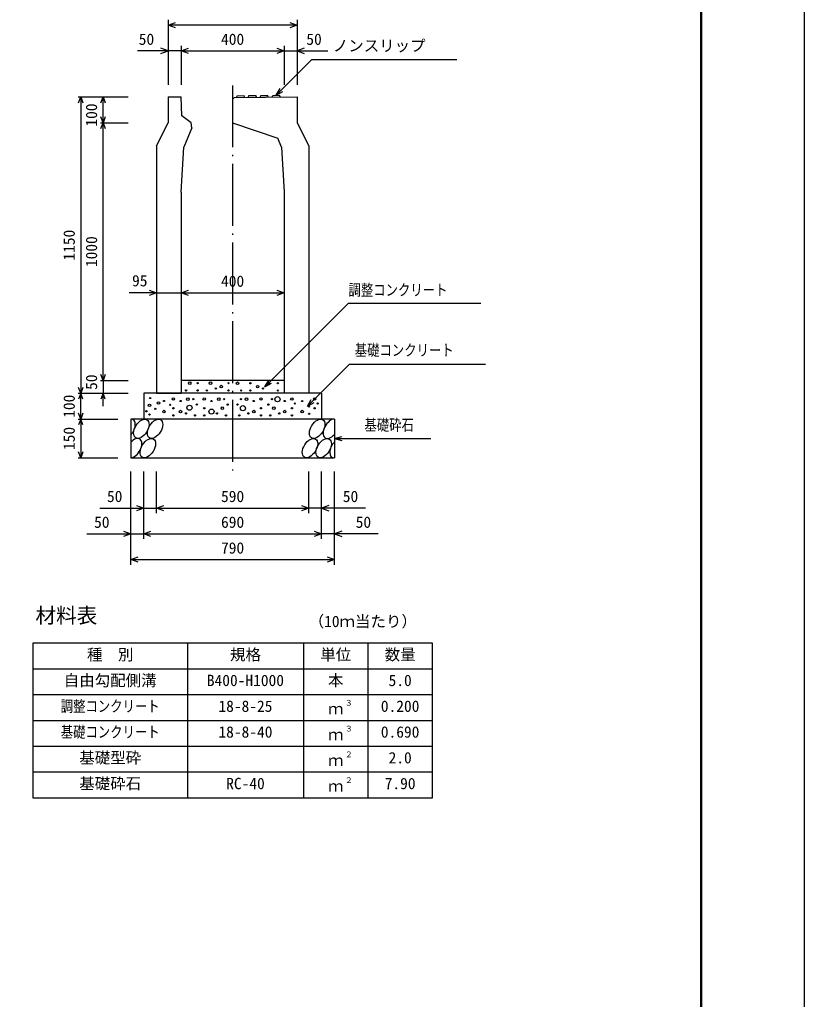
# Model space of a CAD drawing. Units: millimetres, scale not verified. Extents: x -16800 to 16800, y -5940 to 5940.
# Drawn here: x 13755 to 16800, y 78 to 3880 of the extents above; entities that cross this region are included whole.
import ezdxf
from ezdxf.enums import TextEntityAlignment as Align

# ---------------------------------------------------------------- set-up
doc = ezdxf.new("R2010")
doc.units = ezdxf.units.MM
doc.header["$LTSCALE"] = 20
doc.linetypes.add('LONG_DASHED_DOTTED', pattern=[15.25, 12, -1.5, 0.25, -1.5])
for name, color, linetype, lineweight in [('0-0_DIM', 7, 'Continuous', 25), ('0-1_Defpoints', 5, 'Continuous', 25), ('0-2_HATCH', 6, 'Continuous', 25), ('0-3_HYO', 3, 'Continuous', 25), ('0-4_HYO2', 4, 'Continuous', 25), ('0-5_OUTLINE', 3, 'Continuous', 25), ('0-6_TXT', 7, 'Continuous', 25), ('0-7_WAKU', 3, 'Continuous', 25)]:
    doc.layers.add(name, color=color, linetype=linetype, lineweight=lineweight)
doc.styles.add('ＭＳ ゴシック', font='')
doc.styles.get('ＭＳ ゴシック').set_extended_font_data('MS Gothic')

msp = doc.modelspace()

# ---------------------------------------------------------------- linework, layer by layer
at = {"layer": '0-0_DIM'}
for p, q in [((14331.78, 3878.57), (14331.78, 3626.83)), ((14831.78, 3878.57), (14831.78, 3626.83)), ((14831.78, 3858.57), (14331.78, 3858.57)), ((14381.78, 3778.57), (14381.78, 3626.83)), ((14781.78, 3778.57), (14781.78, 3626.83)), ((14331.78, 3758.57), (14212.12, 3758.57)), ((14381.78, 3758.57), (14331.78, 3758.57)), ((14381.78, 3758.57), (14781.78, 3758.57)), ((14781.78, 3758.57), (14831.78, 3758.57)), ((14831.78, 3758.57), (14951.45, 3758.57)), ((14750.73, 3586.05), (14887.95, 3723.27)), ((15451.84, 3723.27), (14887.95, 3723.27)), ((14750.73, 3586.05), (14765.73, 3612.03)), ((13982.58, 3579.86), (14175.91, 3579.86)), ((13992.58, 3579.86), (13992.58, 2429.86)), ((14079.25, 3479.36), (14079.25, 3579.86)), ((14750.73, 3586.05), (14776.71, 3601.05)), ((14069.25, 3479.36), (14175.91, 3479.36)), ((14079.25, 2479.86), (14079.25, 3479.36)), ((14286.78, 2819.86), (14180.6, 2819.86)), ((14286.78, 2819.86), (14381.78, 2819.86)), ((14381.78, 2819.86), (14781.78, 2819.86)), ((15035.44, 2543.52), (14871.78, 2379.86)), ((15035.44, 2543.52), (15562.51, 2543.52)), ((14069.25, 2479.86), (14175.91, 2479.86)), ((14079.25, 2479.86), (14079.25, 2429.86)), ((14706.78, 2454.86), (14721.78, 2480.84)), ((14706.78, 2454.86), (14732.76, 2469.86)), ((13982.58, 2429.86), (14175.91, 2429.86)), ((13992.58, 2329.86), (13992.58, 2429.86)), ((14079.25, 2379.86), (14079.25, 2429.86)), ((14871.78, 2379.86), (14886.78, 2405.84)), ((14871.78, 2379.86), (14897.76, 2394.86)), ((13982.58, 2329.86), (14136.78, 2329.86)), ((13992.58, 2329.86), (13992.58, 2179.86)), ((14976.78, 2254.86), (15005.76, 2262.63)), ((14976.78, 2254.86), (15350.68, 2254.86)), ((14976.78, 2254.86), (15005.76, 2247.1)), ((13982.58, 2179.86), (14136.78, 2179.86)), ((14186.78, 1764.85), (14186.78, 2127.19)), ((14236.78, 1864.85), (14236.78, 2127.19)), ((14286.78, 1964.85), (14286.78, 2127.19)), ((14876.78, 1964.85), (14876.78, 2127.19)), ((14926.78, 1864.85), (14926.78, 2127.19)), ((14976.78, 1764.85), (14976.78, 2127.19)), ((14066.78, 1984.85), (14286.78, 1984.85)), ((14286.78, 1984.85), (14876.78, 1984.85)), ((15096.78, 1984.85), (14876.78, 1984.85)), ((14016.78, 1884.85), (14236.78, 1884.85)), ((14236.78, 1884.85), (14926.78, 1884.85)), ((15146.78, 1884.85), (14926.78, 1884.85)), ((14186.78, 1784.85), (14976.78, 1784.85))]:
    msp.add_line(p, q, dxfattribs=at)
at = {"layer": '0-0_DIM', "linetype": 'LONG_DASHED_DOTTED'}
msp.add_line((14581.78, 3624.66), (14581.78, 2129.86), dxfattribs=at)
at = {"layer": '0-0_DIM'}
for points in [[(14360.01, 3848.31), (14331.82, 3858.57), (14360.01, 3868.83)], [(14803.63, 3868.83), (14831.82, 3858.57), (14803.63, 3848.31)], [(14303.59, 3748.31), (14331.78, 3758.57), (14303.59, 3768.83)], [(14409.97, 3748.31), (14381.78, 3758.57), (14409.97, 3768.83)], [(14753.67, 3768.83), (14781.86, 3758.57), (14753.67, 3748.31)], [(14859.9, 3768.83), (14831.71, 3758.57), (14859.9, 3748.31)], [(13984.37, 3557.31), (13992.58, 3579.86), (14000.79, 3557.31)], [(14071.04, 3557.31), (14079.25, 3579.86), (14087.46, 3557.31)], [(14087.46, 3501.92), (14079.25, 3479.36), (14071.04, 3501.92)], [(14071.04, 3456.81), (14079.25, 3479.36), (14087.46, 3456.81)], [(14258.59, 2830.12), (14286.78, 2819.86), (14258.59, 2809.6)], [(14409.97, 2809.6), (14381.78, 2819.86), (14409.97, 2830.12)], [(14753.59, 2830.12), (14781.78, 2819.86), (14753.59, 2809.6)], [(14706.78, 2454.86), (15031.25, 2779.33), (15544.8, 2779.33)], [(14087.46, 2502.42), (14079.25, 2479.86), (14071.04, 2502.42)], [(14000.79, 2452.42), (13992.58, 2429.86), (13984.37, 2452.42)], [(14000.79, 2407.31), (13992.58, 2429.86), (13984.37, 2407.31)], [(14087.46, 2407.31), (14079.25, 2429.86), (14071.04, 2407.31)], [(14000.79, 2352.42), (13992.58, 2329.86), (13984.37, 2352.42)], [(14000.79, 2307.31), (13992.58, 2329.86), (13984.37, 2307.31)], [(14000.79, 2202.42), (13992.58, 2179.86), (13984.37, 2202.42)], [(14208.59, 1995.11), (14236.78, 1984.85), (14208.59, 1974.59)], [(14314.97, 1974.59), (14286.78, 1984.85), (14314.97, 1995.11)], [(14848.59, 1995.11), (14876.78, 1984.85), (14848.59, 1974.59)], [(14954.97, 1995.11), (14926.78, 1984.85), (14954.97, 1974.59)], [(14158.59, 1895.11), (14186.78, 1884.85), (14158.59, 1874.59)], [(14264.97, 1874.59), (14236.78, 1884.85), (14264.97, 1895.11)], [(14898.59, 1895.11), (14926.78, 1884.85), (14898.59, 1874.59)], [(15004.97, 1895.11), (14976.78, 1884.85), (15004.97, 1874.59)], [(14214.97, 1774.59), (14186.78, 1784.85), (14214.97, 1795.11)], [(14948.59, 1795.11), (14976.78, 1784.85), (14948.59, 1774.59)]]:
    msp.add_lwpolyline(points, dxfattribs=at)
at = {"layer": '0-1_Defpoints'}
msp.add_lwpolyline([(0, -5940), (16800, -5940), (16800, 5940), (0, 5940)], close=True, dxfattribs=at)
at = {"layer": '0-2_HATCH'}
for p, q in [((14597.78, 3578.02), (14599.23, 3584.54)), ((14599.23, 3584.54), (14626.23, 3584.81)), ((14627.78, 3578.32), (14626.23, 3584.81)), ((14643.78, 3578.48), (14645.23, 3585)), ((14645.23, 3585), (14672.23, 3585.27)), ((14673.78, 3578.78), (14672.23, 3585.27)), ((14689.78, 3578.94), (14691.23, 3585.46)), ((14691.23, 3585.46), (14718.23, 3585.73)), ((14719.78, 3579.24), (14718.23, 3585.73)), ((14735.78, 3579.4), (14737.23, 3585.92)), ((14737.23, 3585.92), (14764.23, 3586.19)), ((14765.78, 3579.7), (14764.23, 3586.19))]:
    msp.add_line(p, q, dxfattribs=at)
for centre, radius in [((14415.3, 2469.17), 5), ((14445.75, 2469.17), 2.5), ((14495.66, 2469.17), 5), ((14565.75, 2469.17), 2.5), ((14600.92, 2468.89), 5), ((14650.82, 2468.89), 2.5), ((14720.92, 2468.89), 5), ((14757.14, 2468.89), 2.5), ((14401.28, 2441.16), 2.5), ((14445.75, 2441.16), 2.5), ((14481.64, 2441.16), 2.5), ((14516.69, 2449.04), 2.5), ((14537.71, 2456.04), 5), ((14565.75, 2441.16), 2.5), ((14614.94, 2440.88), 2.5), ((14650.82, 2440.88), 2.5), ((14678.86, 2455.76), 5), ((14699.89, 2448.76), 2.5), ((14757.14, 2440.88), 2.5), ((14261.86, 2411.69), 2.5), ((14293.9, 2392.42), 5), ((14315.47, 2400.04), 2.5), ((14351.75, 2407.92), 5), ((14379.79, 2400.04), 2.5), ((14407.82, 2407.04), 5), ((14428.86, 2407.04), 2.5), ((14471.75, 2407.92), 5), ((14499.79, 2400.04), 2.5), ((14527.82, 2407.04), 5), ((14548.86, 2407.04), 2.5), ((14614.71, 2407.04), 2.5), ((14635.74, 2407.04), 5), ((14663.78, 2400.04), 2.5), ((14691.82, 2407.92), 5), ((14734.71, 2407.04), 2.5), ((14755.74, 2407.04), 10), ((14783.78, 2400.04), 2.5), ((14811.82, 2407.92), 5), ((14851.72, 2400.04), 2.5), ((14899.9, 2407.92), 5), ((14247, 2360.38), 2.5), ((14259.41, 2383.17), 5), ((14281.48, 2369.62), 2.5), ((14315.47, 2358.89), 5), ((14339.33, 2385.12), 2.5), ((14351.75, 2372.02), 2.5), ((14379.79, 2358.89), 5), ((14414.36, 2374.03), 10), ((14442.87, 2386.03), 2.5), ((14471.75, 2372.02), 2.5), ((14499.79, 2358.89), 10), ((14541.84, 2372.02), 5), ((14562.87, 2386.03), 2.5), ((14600.69, 2386.03), 2.5), ((14621.72, 2372.02), 10), ((14663.78, 2358.89), 5), ((14691.82, 2372.02), 2.5), ((14720.69, 2386.03), 2.5), ((14741.72, 2372.02), 5), ((14783.78, 2358.89), 5), ((14811.82, 2372.02), 2.5), ((14823.16, 2390.35), 2.5), ((14851.72, 2358.89), 5), ((14878.58, 2378.82), 2.5), ((14899.9, 2372.02), 2.5), ((14911.24, 2390.35), 2.5), ((14259.41, 2347.28), 2.5), ((14351.75, 2344.01), 2.5), ((14400.82, 2351.89), 2.5), ((14435.86, 2344.01), 2.5), ((14471.75, 2344.01), 2.5), ((14520.82, 2351.89), 2.5), ((14555.86, 2344.01), 2.5), ((14607.7, 2344.01), 2.5), ((14642.75, 2351.89), 2.5), ((14691.82, 2344.01), 2.5), ((14727.7, 2344.01), 2.5), ((14762.75, 2351.89), 2.5), ((14811.82, 2344.01), 2.5), ((14878.58, 2350.81), 2.5)]:
    msp.add_circle(centre, radius, dxfattribs=at)
for centre, start_param, end_param in [((14174.42, 2292.34), 4.385593, 6.6745444), ((14962.92, 2292.34), 0.3357715, 4.4411806), ((14199.74, 2217.35), 3.5111464, 7.548991), ((14988.25, 2217.35), 1.2110787, 3.5658734)]:
    msp.add_ellipse(centre, major_axis=(21.81, 35.31), ratio=0.5792, start_param=start_param, end_param=end_param, dxfattribs=at)
for centre in [(14227.63, 2292.34), (14280.84, 2292.34), (14909.72, 2292.34), (14252.95, 2217.35), (14881.83, 2217.35), (14935.04, 2217.35)]:
    msp.add_ellipse(centre, major_axis=(21.81, 35.31), ratio=0.5792, dxfattribs=at)
at = {"layer": '0-3_HYO'}
for p, q in [((14406.78, 1460.9), (14406.78, 860.9)), ((14856.78, 1460.9), (14856.78, 860.9)), ((15106.78, 1460.9), (15106.78, 860.9)), ((13806.78, 1360.9), (15356.78, 1360.9))]:
    msp.add_line(p, q, dxfattribs=at)
msp.add_lwpolyline([(13806.78, 860.9), (15356.78, 860.9), (15356.78, 1460.9), (13806.78, 1460.9)], close=True, dxfattribs=at)
at = {"layer": '0-4_HYO2'}
for p, q in [((13806.78, 1260.9), (15356.78, 1260.9)), ((13806.78, 1160.9), (15356.78, 1160.9)), ((13806.78, 1060.9), (15356.78, 1060.9)), ((13806.78, 960.9), (15356.78, 960.9))]:
    msp.add_line(p, q, dxfattribs=at)
at = {"layer": '0-5_OUTLINE'}
for p, q in [((14331.78, 3580.36), (14331.78, 3479.86)), ((14331.78, 3580.36), (14381.8, 3579.86)), ((14384.8, 3506.99), (14381.8, 3579.86)), ((14581.78, 3574.66), (14586.28, 3574.66)), ((14586.28, 3574.66), (14587.78, 3577.92)), ((14587.78, 3577.92), (14831.78, 3580.36)), ((14831.78, 3580.36), (14831.78, 3479.86)), ((14420.8, 3479.86), (14384.8, 3506.99)), ((14286.78, 3389.86), (14331.78, 3479.86)), ((14423.8, 3459.9), (14392.28, 3384.86)), ((14423.8, 3459.9), (14420.8, 3479.86)), ((14581.78, 3479.86), (14756.57, 3419.86)), ((14831.78, 3479.86), (14876.78, 3389.86)), ((14286.78, 3389.86), (14286.78, 2429.86)), ((14381.78, 3209.86), (14392.28, 3384.86)), ((14771.28, 3384.86), (14756.57, 3419.86)), ((14771.28, 3384.86), (14781.78, 3209.86)), ((14876.78, 3389.86), (14876.78, 2429.86)), ((14381.78, 3209.86), (14381.78, 2429.86)), ((14781.78, 3209.86), (14781.78, 2429.86)), ((14781.78, 2479.86), (14381.78, 2479.86)), ((14286.78, 2429.86), (14381.78, 2429.86)), ((14876.78, 2429.86), (14781.78, 2429.86)), ((14926.78, 2429.86), (14926.78, 2329.86)), ((14976.78, 2329.86), (14976.78, 2179.86)), ((14186.78, 2179.86), (14976.78, 2179.86))]:
    msp.add_line(p, q, dxfattribs=at)
for points in [[(14926.78, 2429.86), (14236.78, 2429.86), (14236.78, 2329.86)], [(14976.78, 2329.86), (14186.78, 2329.86), (14186.78, 2179.86)]]:
    msp.add_lwpolyline(points, dxfattribs=at)
at = {"layer": '0-7_WAKU', "lineweight": 50}
msp.add_lwpolyline([(400, -5540), (16400, -5540), (16400, 5540), (400, 5540)], close=True, dxfattribs=at)

# ---------------------------------------------------------------- texts
at = {"layer": '0-0_DIM', "style": 'ＭＳ ゴシック'}
for s, p in [('50', (14217.6, 3768.57)), ('400', (14536.78, 3768.57)), ('50', (14867.7, 3768.57)), ('ノンスリップ', (14970.3, 3743.44)), ('95', (14191.61, 2831.69)), ('400', (14536.78, 2829.86)), ('50', (14094.34, 1994.85)), ('590', (14536.78, 1994.85)), ('50', (15009.22, 1994.85)), ('50', (14044.34, 1894.85)), ('690', (14536.78, 1894.85)), ('50', (15059.22, 1894.85)), ('790', (14536.78, 1794.85))]:
    msp.add_text(s, height=43.99, dxfattribs=at).set_placement(p, align=Align.BOTTOM_LEFT)
for s, p in [('100', (14069.25, 3464.61)), ('1150', (13982.58, 2944.86)), ('1000', (14069.25, 2919.61)), ('50', (14069.25, 2443.19)), ('100', (13982.58, 2334.86)), ('150', (13982.58, 2209.86))]:
    msp.add_text(s, height=43.99, rotation=90, dxfattribs=at).set_placement(p, align=Align.BOTTOM_LEFT)
at = {"layer": '0-0_DIM', "style": 'ＭＳ ゴシック', "width": 0.8}
for s, p in [('調整コンクリート', (15031.25, 2795.75)), ('基礎コンクリート', (15055.44, 2562.25)), ('基礎砕石', (15093.1, 2272.04))]:
    msp.add_text(s, height=43.99, dxfattribs=at).set_placement(p, align=Align.BOTTOM_LEFT)
at = {"layer": '0-6_TXT', "style": 'ＭＳ ゴシック'}
for s, height, p in [('材料表', 58.65, (13816.78, 1520.9)), ('（10ｍ当たり）', 43.99, (14876.78, 1509.9)), ('規格', 43.99, (14571.78, 1380.9)), ('単位', 43.99, (14921.78, 1380.9)), ('数量', 43.99, (15171.78, 1380.9)), ('種\u3000別', 43.99, (14016.78, 1380.9)), ('自由勾配側溝', 43.99, (13926.78, 1280.9)), ('B400-H1000', 43.99, (14481.78, 1280.9)), ('本', 43.99, (14951.78, 1280.9)), ('5.0', 43.99, (15186.78, 1280.9)), ('18-8-25', 43.99, (14526.78, 1180.9)), ('ｍ', 43.99, (14951.78, 1170.9)), ('３', 21.99, (15017.32, 1211.27)), ('0.200', 43.99, (15156.78, 1180.9)), ('18-8-40', 43.99, (14526.78, 1080.9)), ('ｍ', 43.99, (14951.78, 1070.9)), ('３', 21.99, (15017.32, 1111.27)), ('0.690', 43.99, (15156.78, 1080.9)), ('基礎型砕', 43.99, (13986.78, 980.9)), ('２', 21.99, (15017.32, 1011.27)), ('2.0', 43.99, (15186.78, 980.9)), ('ｍ', 43.99, (14951.78, 970.9)), ('基礎砕石', 43.99, (13986.78, 880.9)), ('RC-40', 43.99, (14556.78, 880.9)), ('ｍ', 43.99, (14951.78, 870.9)), ('２', 21.99, (15017.32, 911.27)), ('7.90', 43.99, (15171.78, 880.9))]:
    msp.add_text(s, height=height, dxfattribs=at).set_placement(p, align=Align.BOTTOM_LEFT)
at = {"layer": '0-6_TXT', "style": 'ＭＳ ゴシック', "width": 0.8}
for s, p in [('調整コンクリート', (13914.78, 1180.9)), ('基礎コンクリート', (13914.78, 1080.9))]:
    msp.add_text(s, height=43.99, dxfattribs=at).set_placement(p, align=Align.BOTTOM_LEFT)

doc.saveas('drawing.dxf')
